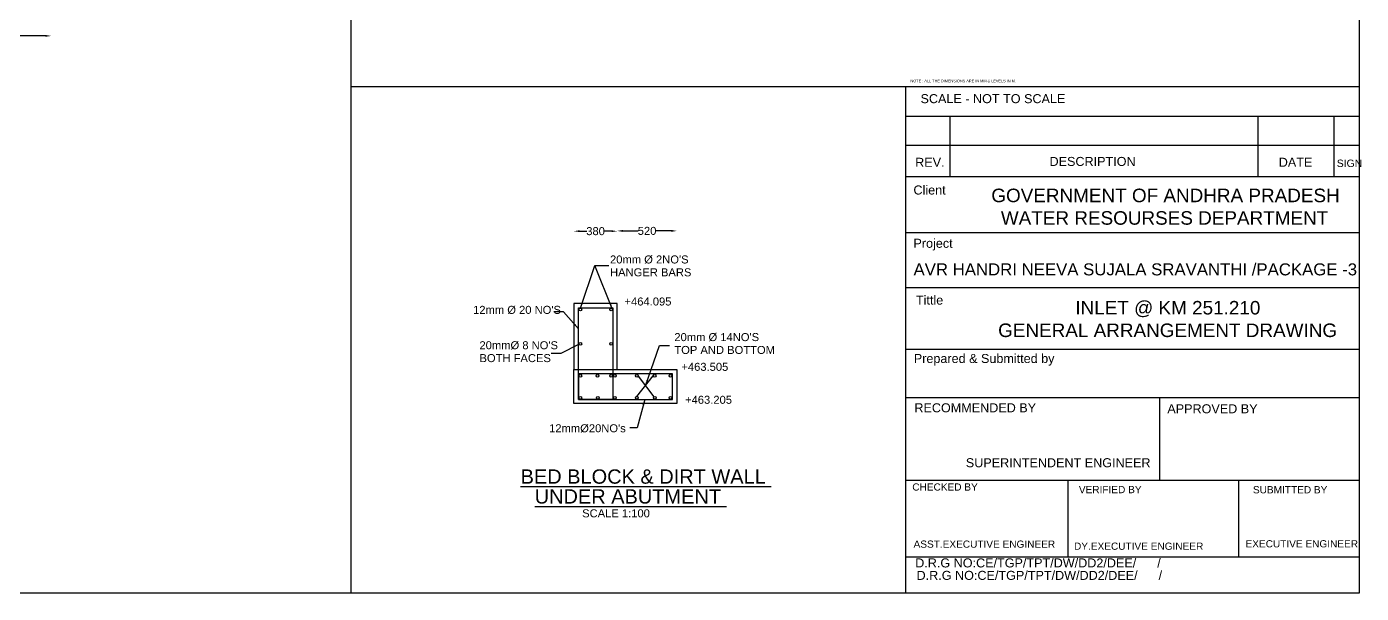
# Model space of a CAD drawing. Header units: inches. Extents: x 43882 to 50635, y 3 to 4549.
# Drawn here: x 48285 to 50619, y 3 to 994 of the extents above; entities that cross this region are included whole.
import ezdxf

# ---------------------------------------------------------------- set-up
doc = ezdxf.new("R2010")
doc.units = ezdxf.units.IN
doc.header["$MEASUREMENT"] = 0
for name, color, linetype in [('DIMENSIONS', 255, 'Continuous'), ('REF', 7, 'Continuous'), ('TEXT', 1, 'Continuous')]:
    doc.layers.add(name, color=color, linetype=linetype)
doc.styles.get("Standard").update_dxf_attribs({"font": 'arial.ttf', "height": 14})
doc.dimstyles.get("Standard").update_dxf_attribs({"dimtxt": 14, "dimasz": 10, "dimexe": 0.18, "dimexo": 0.0625, "dimgap": 0.09, "dimtad": 0, "dimtih": 1, "dimtoh": 1, "dimdec": 4, "dimzin": 0, "dimdsep": 46, "dimtxsty": 'Standard', "dimcen": 0.09, "dimse1": 1, "dimse2": 1, "dimadec": 0, "dimazin": 0, "dimtfac": 1, "dimtdec": 4, "dimtofl": 0, "dimtmove": 0, "dimatfit": 3, "dimfxl": 1, "dimtolj": 1, "dimtzin": 0, "dimarcsym": 0})

# ---------------------------------------------------------------- blocks, each defined once
blk = doc.blocks.new('*D1')
at = {"layer": 'Defpoints', "color": 0, "transparency": 16777216}
for p in [(49317.8, 636.4), (49242, 509.7), (49317.8, 509.7)]:
    blk.add_point(p, dxfattribs=at)
at = {"layer": 'DIMENSIONS', "color": 0, "lineweight": -2, "transparency": 16777216}
for p, q in [((49252, 636.4), (49264.4, 636.4)), ((49307.8, 636.4), (49295.4, 636.4))]:
    blk.add_line(p, q, dxfattribs=at)
at = {"layer": 'DIMENSIONS', "color": 0, "transparency": 16777216}
for points in [[(49252, 638.1), (49252, 634.8), (49242, 636.4)], [(49307.8, 638.1), (49307.8, 634.8), (49317.8, 636.4)]]:
    blk.add_solid(points, dxfattribs=at)
at = {"layer": 'DIMENSIONS', "color": 0, "transparency": 16777216, "insert": (49279.9, 636.4), "char_height": 14, "attachment_point": 5}
blk.add_mtext('\\A1;380', dxfattribs=at)
blk = doc.blocks.new('*D2')
at = {"layer": 'Defpoints', "color": 0, "transparency": 16777216}
for p in [(49422.2, 636.9), (49317.8, 394.3), (49422.2, 394.3)]:
    blk.add_point(p, dxfattribs=at)
at = {"layer": 'DIMENSIONS', "color": 0, "lineweight": -2, "transparency": 16777216}
for p, q in [((49327.8, 636.9), (49354.5, 636.9)), ((49412.2, 636.9), (49385.5, 636.9))]:
    blk.add_line(p, q, dxfattribs=at)
at = {"layer": 'DIMENSIONS', "color": 0, "transparency": 16777216}
for points in [[(49327.8, 638.6), (49327.8, 635.2), (49317.8, 636.9)], [(49412.2, 638.6), (49412.2, 635.2), (49422.2, 636.9)]]:
    blk.add_solid(points, dxfattribs=at)
at = {"layer": 'DIMENSIONS', "color": 0, "transparency": 16777216, "insert": (49370, 636.9), "char_height": 14, "attachment_point": 5}
blk.add_mtext('\\A1;520', dxfattribs=at)
blk = doc.blocks.new('*D54')
at = {"layer": 'Defpoints', "color": 0, "transparency": 16777216}
for p in [(48029.6, 978), (48327.5, 978), (48327.5, 978)]:
    blk.add_point(p, dxfattribs=at)
at = {"layer": 'DIMENSIONS', "color": 0, "lineweight": -2, "transparency": 16777216}
for p, q in [((48039.6, 978), (48157.6, 978)), ((48317.5, 978), (48199.5, 978))]:
    blk.add_line(p, q, dxfattribs=at)
at = {"layer": 'DIMENSIONS', "color": 0, "transparency": 16777216}
for points in [[(48039.6, 979.7), (48039.6, 976.4), (48029.6, 978)], [(48317.5, 979.7), (48317.5, 976.4), (48327.5, 978)]]:
    blk.add_solid(points, dxfattribs=at)
at = {"layer": 'DIMENSIONS', "color": 0, "transparency": 16777216, "insert": (48178.6, 978), "char_height": 14, "attachment_point": 5}
blk.add_mtext('\\A1;3500', dxfattribs=at)

msp = doc.modelspace()

# ---------------------------------------------------------------- linework, layer by layer
at = {"color": 0}
for points in [[(49242.03184, 394.31794), (49317.80118, 394.31794), (49317.80118, 509.68203), (49242.03184, 509.68203)], [(49249.80662, 502.33131), (49310.28799, 502.33131), (49310.28799, 341.92035), (49249.80662, 341.92035)], [(49422.16603, 334.93291), (49242.03184, 334.93291), (49242.03184, 394.31794), (49422.16603, 394.31794)], [(49249.80662, 341.92035), (49414.36948, 341.92035), (49414.36948, 386.76371), (49249.80662, 386.76371)]]:
    msp.add_lwpolyline(points, close=True, dxfattribs=at)
for centre in [(49253.27328, 499.21878), (49307.18298, 499.21878), (49253.27328, 439.21839), (49307.18298, 439.21839), (49253.27328, 383.46506), (49283.47344, 383.46506), (49307.18298, 383.46506), (49313.55624, 383.46506), (49352.0894, 383.46506), (49383.27511, 383.46506), (49410.94181, 383.46506), (49253.27328, 344.86972), (49283.76157, 344.86972), (49313.75277, 344.86972), (49352.28592, 344.86972), (49383.47163, 344.86972), (49411.13833, 344.86972)]:
    msp.add_circle(centre, 2.39189, dxfattribs=at)
at = {"layer": 'DIMENSIONS', "color": 0}
for points in [[(48851.74766, 2424.65639), (48851.74766, 2.999)], [(48851.74766, 889.38199), (49822.7293, 889.38199)], [(50615.7682, 2.999), (49822.7293, 2.999), (49822.7293, 889.34334), (50615.7682, 889.34334)], [(49822.7293, 837.86417), (50615.7682, 837.86417)], [(49899.74215, 837.86417), (49899.74215, 732.16472)], [(50438.55245, 837.86417), (50438.55245, 732.16472)], [(50571.93094, 732.16472), (50571.93094, 837.86417)], [(49822.7293, 786.64897), (50615.7682, 786.64897)], [(49822.7293, 732.16472), (50615.7682, 732.16472)], [(49822.7293, 634.09306), (50615.7682, 634.09306)], [(49822.7293, 538.20077), (50615.7682, 538.20077)], [(49822.7293, 430.32195), (50615.7682, 430.32195)], [(49352.32554, 347.26129), (49380.88322, 383.46506)], [(49354.40373, 382.8609), (49382.01818, 346.76936)], [(49822.7293, 345.6587), (50615.7682, 345.6587)], [(50266.52189, 345.6587), (50266.52189, 200.73058)], [(49822.7293, 200.73058), (50615.7682, 200.73058)], [(50106.18552, 200.73058), (50106.18552, 66.69932)], [(50405.0438, 66.69932), (50405.0438, 200.73058)], [(49822.7293, 66.69932), (50615.7682, 66.69932)]]:
    msp.add_lwpolyline(points, dxfattribs=at)
msp.add_lwpolyline([(50615.7682, 2.999), (49822.7293, 2.999), (49822.7293, 889.34334), (50615.7682, 889.34334)], close=True, dxfattribs=at)
at = {"layer": 'REF', "color": 0}
msp.add_lwpolyline([(50615.7682, 2.999), (43882.19578, 2.999), (43882.19578, 4512.73282), (50615.7682, 4512.73282)], close=True, dxfattribs=at)

# ---------------------------------------------------------------- texts
at = {"layer": 'DIMENSIONS', "color": 0}
for s, p in [('%%UBED BLOCK & DIRT WALL ', (49148.8009, 194.74848)), ('%%UUNDER ABUTMENT ', (49173.42975, 159.97999))]:
    msp.add_text(s, height=25, dxfattribs=at).set_placement(p)
at = {"layer": 'TEXT', "color": 0}
for s, height, p in [('NOTE : ALL THE DIMENSIONS ARE IN MM & LEVELS IN M.', 4.8, (49830.7767, 896.86785)), ('SCALE - NOT TO SCALE ', 15.7674985, (49848.3546, 860.36766)), ('REV.', 15.767499, (49838.99028, 748.99546)), ('DESCRIPTION ', 15.7674985, (50074.03781, 750.53698)), ('DATE', 15.767499, (50475.01345, 749.11658)), ('SIGN', 13, (50576.49113, 748.66398)), ('Client ', 15.767499, (49835.97886, 700.57535)), ('Project ', 15.767499, (49835.97886, 607.38871)), ("20mm Ø 2NO'S", 14, (49305.21134, 579.97185)), ('HANGER BARS ', 14, (49305.21134, 557.48208)), ('AVR HANDRI NEEVA SUJALA SRAVANTHI /PACKAGE -3', 21, (49836.11605, 559.13352)), ('+464.095', 14, (49330.50051, 506.44511)), ('Tittle ', 15.767499, (49840.33123, 508.00259)), ("12mm Ø 20 NO'S", 14, (49065.69047, 491.80599)), ("20mmØ 8 NO'S", 14, (49076.81237, 429.91069)), ("20mm Ø 14NO'S", 14, (49417.72378, 444.16915)), ('BOTH FACES ', 14, (49076.81237, 407.42093)), ('TOP AND BOTTOM', 14, (49417.72378, 421.67938)), ('Prepared & Submitted by ', 15.7674985, (49836.59237, 405.8852)), ('+463.505', 14, (49430.01157, 392.15012)), ('+463.205', 14, (49436.45693, 334.51892)), ('RECOMMENDED BY ', 15.7674985, (49837.6082, 319.62203)), ('APPROVED BY ', 15.7674985, (50280.08299, 317.90254)), ("12mmØ20NO's", 14, (49198.6328, 284.68038)), ('SUPERINTENDENT ENGINEER ', 15.7674985, (49927.59069, 223.5205)), ('CHECKED BY ', 12.6139988, (49833.93718, 182.63686)), ('VERIFIED BY ', 12.6139988, (50125.3556, 178.12693)), ('SUBMITTED BY ', 12.6139988, (50429.84535, 177.85655)), ('SCALE 1:100', 14, (49256.41827, 135.90949)), ('ASST.EXECUTIVE ENGINEER', 12.6139988, (49836.18338, 82.70854)), ('EXECUTIVE ENGINEER', 12.6139988, (50416.88852, 83.30592)), ('DY.EXECUTIVE ENGINEER', 12.6139988, (50116.88345, 79.1274)), ('D.R.G NO:CE/TGP/TPT/DW/DD2/DEE/      /', 15.7674985, (49839.04131, 48.27206)), ('D.R.G NO:CE/TGP/TPT/DW/DD2/DEE/      /', 15.7674985, (49841.43753, 26.49174))]:
    msp.add_text(s, height=height, dxfattribs=at).set_placement(p)
at = {"layer": 'TEXT', "color": 0, "char_height": 23.6512478, "attachment_point": 1}
for s, insert, width in [('\\pi34.907;GOVERNMENT OF ANDHRA PRADESH  \\P\\pi51.589;WATER RESOURSES DEPARTMENT ', (49937.31045, 710.8158), 674.8731435), ('\\pi181.03;INLET @ KM 251.210 \\P\\pi45.987;GENERAL ARRANGEMENT DRAWING ', (49938.12677, 514.35613), 681.1104258)]:
    msp.add_mtext(s, dxfattribs=dict(at, insert=insert, width=width))

# ---------------------------------------------------------------- dimensions: what is measured, and where the dimension line sits
at = {"layer": 'DIMENSIONS', "color": 0}
for base, p1, p2, text, picture, middle in [((48327.47687, 978.01749), (48029.64513, 978.01749), (48327.47687, 978.01749), '3500', '*D54', (48178.561, 978.01749)), ((49317.80118, 636.43487), (49242.03184, 509.68203), (49317.80118, 509.68203), '380', '*D1', (49279.91651, 636.43487)), ((49422.16603, 636.88643), (49317.80118, 394.31794), (49422.16603, 394.31794), '520', '*D2', (49369.9836, 636.88643))]:
    dim = msp.add_linear_dim(base=base, p1=p1, p2=p2, text=text, dimstyle='Standard', dxfattribs=at)
    dim.commit()
    dim.dimension.update_dxf_attribs({"geometry": picture, "text_midpoint": middle})

# ---------------------------------------------------------------- leaders
for points in [[(49253.27328, 501.61067), (49278.52265, 576.55191), (49303.35701, 576.55191)], [(49309.56716, 499.41071), (49278.52265, 576.55191)], [(49249.80662, 465.88766), (49223.69812, 495.3525), (49206.70087, 495.3525)], [(49249.80662, 438.08345), (49219.0666, 422.54951), (49202.37169, 422.54951)], [(49367.20705, 366.12721), (49391.60118, 436.36698), (49409.36741, 436.36698)], [(49366.08744, 341.92035), (49352.79738, 292.22679), (49340.13276, 292.22679)]]:
    msp.add_leader(points, dimstyle='Standard', override={"dimgap": 0.09, "dimtad": 0}, dxfattribs=at)

doc.saveas('drawing.dxf')
